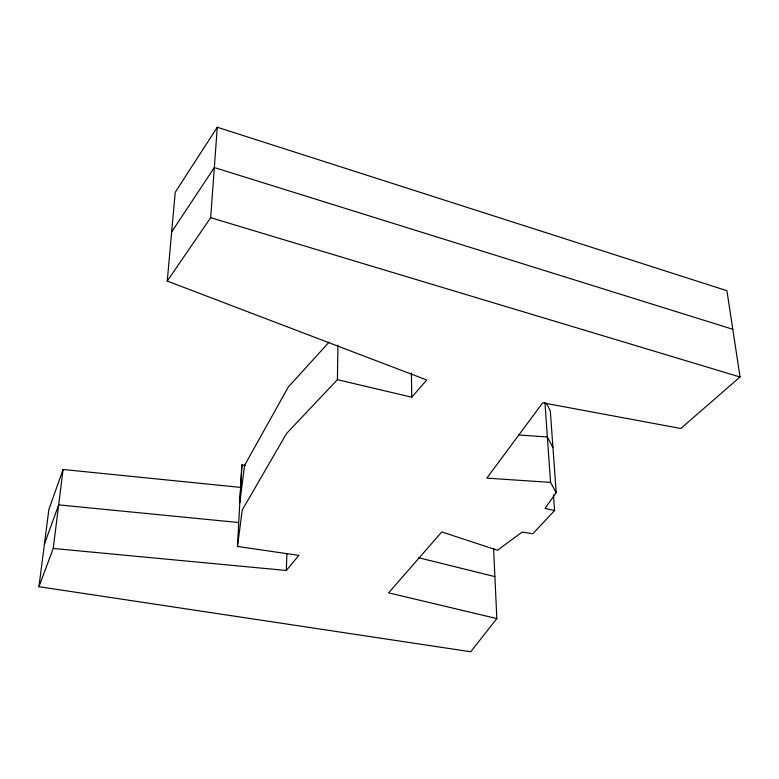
<?xml version="1.0" encoding="UTF-8"?>
<svg xmlns="http://www.w3.org/2000/svg" width="779" height="779" viewBox="0 0 779 779"><rect width="100%" height="100%" fill="white"/><g stroke="black" fill="none" stroke-linecap="round" stroke-linejoin="round"><path stroke-width="1.17" d="M493.594 548.358L496.836 618.575L470.72 651.76L38.95 586.704L53.225 548.455L286.331 570.481L298.834 555.388L237.468 546.459L242.25 509.992L286.614 433.426L337.404 379.675L337.93 345.243M286.331 570.481L286.896 553.703M237.468 546.459L241.685 467.234L241.987 464.829L245.57 465.511M241.987 464.829L239.796 502.737L244.577 465.375L288.269 387.056L329.137 342.078M337.404 379.675L411.77 397.202L426.707 379.977L167.261 281.073L210.671 217.692L217.273 127.24L726.924 290.713L740.05 376.997L680.768 428.489L542.7 402.792L486.807 478.131L550.558 482.396L556.206 492.669L545.027 508.414L554.58 510.557L553.46 494.831M167.261 281.073L175.226 192.296L217.273 127.24M53.225 548.455L63.08 469.484L240.662 487.411M38.95 586.704L48.863 509.505L63.08 469.484M44.413 544.131L58.668 504.87L238.345 522.495M171.672 231.908L214.332 167.553L732.786 329.274M554.58 510.557L532.817 533.751L522.154 532.047L497.508 550.227L441.781 531.95L388.614 592.848L496.836 618.575M518.473 434.974L547.364 436.97L552.944 447.487M418.82 557.783L494.899 576.616M210.671 217.692L740.05 376.997M546.439 403.376L550.305 410.854L556.206 492.669M544.949 402.539L550.558 482.396M411.4 373.005L411.77 397.202"/></g></svg>
